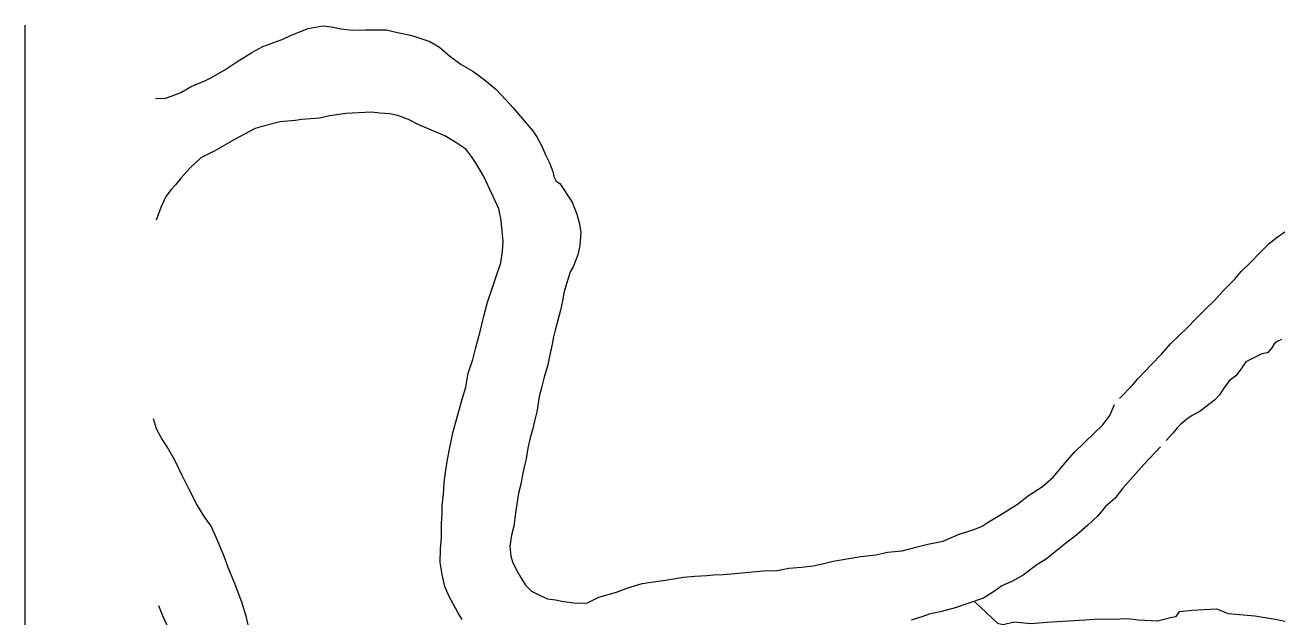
# Model space of a CAD drawing. Header units: feet. Extents: x 442639 to 445151, y 513727 to 516000.
# Drawn here: x 443000 to 443987, y 515433 to 515900 of the extents above; entities that cross this region are included whole.
import ezdxf

# ---------------------------------------------------------------- set-up
doc = ezdxf.new("R2010")
doc.units = ezdxf.units.FT
doc.header["$MEASUREMENT"] = 0
for name, color, linetype in [('FIELDBOUNDARY', 82, 'CONTINUOUS'), ('OSGrid', 8, 'CONTINUOUS'), ('WATER', 160, 'CONTINUOUS')]:
    doc.layers.add(name, color=color, linetype=linetype)

msp = doc.modelspace()

# ---------------------------------------------------------------- linework, layer by layer
at = {"layer": 'FIELDBOUNDARY'}
msp.add_lwpolyline([(443748.05, 515445.56), (443765.9, 515428.68), (443770.38, 515427.55), (443779.18, 515429.79), (443791.95, 515428.41), (443808.62, 515429.6), (443822, 515430.51), (443834.88, 515431.23), (443846.56, 515432.15), (443856.24, 515431.69), (443868.61, 515432.41), (443876.79, 515431.36), (443891.95, 515430.46), (443903.25, 515433.28), (443906.65, 515433.76), (443909.47, 515437.83), (443919.05, 515438.97), (443938.52, 515440.04), (443947.78, 515436.19), (443968.62, 515434.46), (443986.37, 515431.55), (443997.93, 515428.78)], dxfattribs=at)
at = {"layer": 'OSGrid', "ltscale": 100}
msp.add_lwpolyline([(443000, 514000), (443000, 515900)], dxfattribs=at)
at = {"layer": 'WATER'}
for points in [[(443102.82, 515842), (443110.51, 515842.35), (443115.91, 515844.11), (443122.71, 515846.86), (443130.83, 515851.6), (443141.53, 515856.02), (443146.74, 515858.58), (443157.45, 515864.6), (443166.88, 515871.03), (443178.7, 515878.24), (443187.21, 515883.07), (443201.82, 515888.47), (443210.52, 515892.2), (443222.93, 515897.21), (443234.52, 515899.34), (443241.4, 515898.69), (443248.78, 515896.95), (443257.65, 515895.99), (443268.23, 515896.32), (443277.01, 515896.27), (443284.6, 515896.22), (443290.97, 515894.68), (443304.73, 515891.8), (443318.87, 515886.92), (443326.42, 515882.68), (443334.46, 515875.74), (443343.4, 515868.9), (443352.75, 515863.55), (443361.59, 515857.1), (443370.92, 515849.56), (443378.55, 515841.33), (443384.6, 515834.7), (443393.21, 515824.47), (443399.95, 515816.74), (443403.51, 515811.33), (443407.16, 515804.42), (443410.1, 515797.21), (443413.06, 515791.51), (443415.81, 515784.7), (443416.58, 515780.71), (443418.46, 515777), (443421.14, 515775.19), (443430.92, 515760.46), (443434.66, 515751.05), (443436.7, 515743.25), (443437.66, 515736.46), (443436.99, 515726.39), (443435.55, 515719.01), (443431.79, 515709.55), (443429.47, 515705.58), (443424.58, 515689.94), (443423.24, 515682.66), (443421.89, 515675.19), (443417.7, 515659.45), (443416.37, 515654.37), (443415.33, 515648.48), (443413.08, 515638.72), (443411.84, 515632.34), (443408.88, 515622.48), (443406.83, 515614.01), (443405.09, 515607.34), (443403.02, 515595.17), (443401.27, 515587.7), (443400.04, 515582.12), (443397.69, 515573.65), (443395.95, 515566.48), (443394.6, 515558.2), (443393.77, 515554.02), (443391.92, 515545.45), (443390.48, 515538.27), (443388.63, 515531), (443386.34, 515515.54), (443384.97, 515505.07), (443383.13, 515498), (443381.88, 515489.23), (443382.73, 515481.54), (443383.99, 515477.04), (443386.55, 515471.33), (443390.6, 515464.72), (443394.26, 515458.61), (443398.92, 515453.89), (443404.58, 515450.96), (443411.65, 515447.72), (443417.73, 515447.08), (443422.81, 515445.85), (443434.18, 515444.38), (443443.17, 515444.72), (443451.98, 515449.06), (443465.87, 515452.96), (443474.78, 515456.5), (443486.08, 515459.92), (443496.96, 515461.54), (443504.45, 515462.59), (443518.54, 515464.8), (443527.63, 515465.54), (443537.11, 515466.27), (443542.2, 515466.64), (443550.29, 515466.99), (443558.78, 515467.83), (443581.74, 515469.88), (443592.52, 515470.21), (443601.62, 515471.95), (443611.5, 515472.78), (443620.69, 515473.72), (443628.08, 515475.37), (443636.68, 515477.61), (443658.36, 515481.26), (443670.24, 515482.48), (443679.24, 515484.62), (443690.92, 515485.74), (443702.72, 515488.66), (443711.01, 515490.9), (443723.2, 515493.32), (443735.81, 515498.63), (443746.91, 515502.25), (443754.02, 515505.1), (443758.73, 515508.16), (443770.35, 515515.27), (443781.77, 515522.28), (443790.5, 515529.11), (443801.42, 515536.33), (443809.75, 515543.56), (443819.51, 515555.27), (443826.34, 515563.21), (443834.88, 515571.14), (443841.91, 515577.98), (443848.94, 515584.82), (443854.47, 515592.27), (443858.22, 515600.93)], [(443344.28, 515431.49), (443340.93, 515437.1), (443333.82, 515450.22), (443330.58, 515457.42), (443328.54, 515466.92), (443327.11, 515476.31), (443327.18, 515487.08), (443328.03, 515495.86), (443328.1, 515507.14), (443328.55, 515515.32), (443328.59, 515521.3), (443329.55, 515530.38), (443330.01, 515539.46), (443331.47, 515549.23), (443332.82, 515557.7), (443334.78, 515568.37), (443337.35, 515579.73), (443339.6, 515588.2), (443344.2, 515605.23), (443347.16, 515614.59), (443349.12, 515625.76), (443352.59, 515636.51), (443354.84, 515644.88), (443358.51, 515658.43), (443361.49, 515670.69), (443364.25, 515681.55), (443368.22, 515693.2), (443371.17, 515701.86), (443374.83, 515712.71), (443376.19, 515721.69), (443376.64, 515729.57), (443375.79, 515737.46), (443375.05, 515746.34), (443373.11, 515755.24), (443368.88, 515764.25), (443366.12, 515770.35), (443361.3, 515780.66), (443355.37, 515790.98), (443351.62, 515796.49), (443347.26, 515802.11), (443339.31, 515807.55), (443330.67, 515812.69), (443321.91, 515816.24), (443310.26, 515821.41), (443302.01, 515825.55), (443293.74, 515828.6), (443287.46, 515829.94), (443279.38, 515830.49), (443273, 515831.33), (443252.74, 515830.26), (443240.15, 515828.54), (443231.86, 515826.7), (443218.08, 515825.49), (443212.78, 515824.73), (443200.9, 515823.61), (443188.61, 515820.69), (443181.31, 515818.44), (443164.89, 515809.87), (443149.36, 515800.89), (443138.55, 515795.37), (443130.11, 515787.34), (443122.88, 515779.5), (443118.55, 515774.04), (443115.03, 515770.37), (443110.91, 515764.91), (443106.96, 515756.25), (443103.4, 515746.19)], [(443862.14, 515605.6), (443872.29, 515616.31), (443876.61, 515621.17), (443881.84, 515626.63), (443887.36, 515632.38), (443895.1, 515640.61), (443902.24, 515648.75), (443915.49, 515661.44), (443922.22, 515668.48), (443929.66, 515675.92), (443937.09, 515683.05), (443943.62, 515690.2), (443952.66, 515699.42), (443957.89, 515705.67), (443965.32, 515712.91), (443972.86, 515720.85), (443979.89, 515727.89), (443986.41, 515732.93), (443993.83, 515737.98)], [(443989.68, 515652.28), (443986.38, 515650.6), (443983.97, 515648.82), (443982.15, 515645.54), (443978.64, 515641.67), (443974.24, 515640.8), (443961.53, 515634.6), (443957.9, 515629.13), (443953.67, 515623.57), (443948.36, 515619.61), (443943.82, 515613.15), (443940.9, 515608.58), (443936.88, 515604.42), (443925.65, 515595.61), (443919.44, 515592.35), (443915.13, 515589.49), (443910.51, 515585.53), (443907.6, 515582.65), (443904.18, 515578.38), (443898.75, 515572.53)], [(443177.45, 515420.48), (443174.05, 515434.08), (443170.73, 515445.08), (443165.63, 515458.98), (443160.12, 515472.59), (443156.49, 515481.89), (443150.89, 515495.6), (443146.66, 515505.01), (443140.93, 515513.23), (443135, 515522.75), (443128.89, 515534.36), (443123.87, 515544.97), (443118.25, 515556.49), (443112.03, 515567.5), (443107.39, 515574.42), (443103.54, 515581.83), (443101.3, 515589.73)], [(443894.33, 515567.67), (443881.17, 515553.68), (443864.48, 515534.63), (443858.34, 515526.78), (443851.02, 515520.44), (443844.98, 515513.2), (443837.25, 515505.96), (443828.42, 515498.33), (443818.59, 515490.71), (443804.25, 515479.13), (443796.93, 515474.48), (443786.3, 515466.37), (443777.69, 515461.73), (443769.48, 515457.99), (443763.77, 515453.74), (443755.05, 515448.31), (443742.75, 515444.1), (443731.75, 515440.57), (443720.95, 515437.45), (443712.26, 515435.81), (443707.15, 515433.85), (443697.96, 515431.11)], [(443101.04, 515238.25), (443106.52, 515253.38), (443111.28, 515263.63), (443114.22, 515270.9), (443116.58, 515276.76), (443121.43, 515290.01), (443123.88, 515298.48), (443127.23, 515307.64), (443128.88, 515316.51), (443129.85, 515327.58), (443130.36, 515343.74), (443130.83, 515354.82), (443130.89, 515365.4), (443130.06, 515374.78), (443127.05, 515388.07), (443123.23, 515399.28), (443119.1, 515409.58), (443114.49, 515421.59), (443109.18, 515433.2), (443105.44, 515442.2)]]:
    msp.add_lwpolyline(points, dxfattribs=at)

doc.saveas('drawing.dxf')
